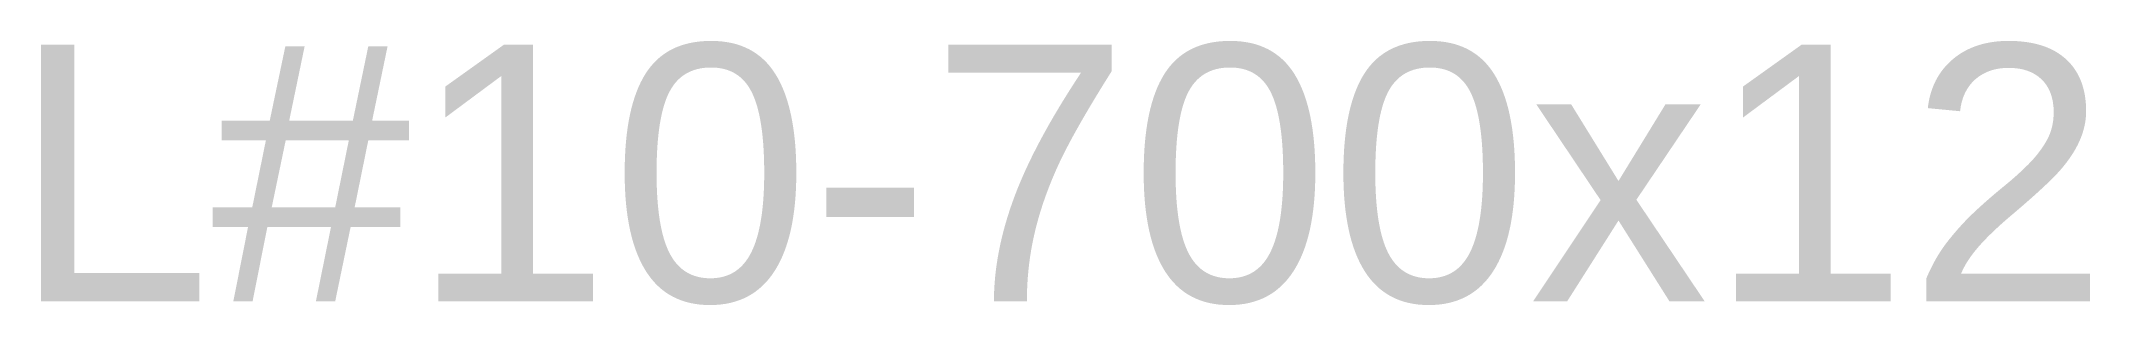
# Model space of a CAD drawing. Header units: millimetres. Extents: x 2267 to 2546, y 1556 to 1592.
import ezdxf

# ---------------------------------------------------------------- set-up
doc = ezdxf.new("R2010")
doc.units = ezdxf.units.MM
doc.styles.get("Standard").update_dxf_attribs({"font": 'arial.ttf'})

msp = doc.modelspace()

# ---------------------------------------------------------------- texts
msp.add_text('L#10-700x12', height=35).set_placement((2263.24, 1556.34))

doc.saveas('drawing.dxf')
